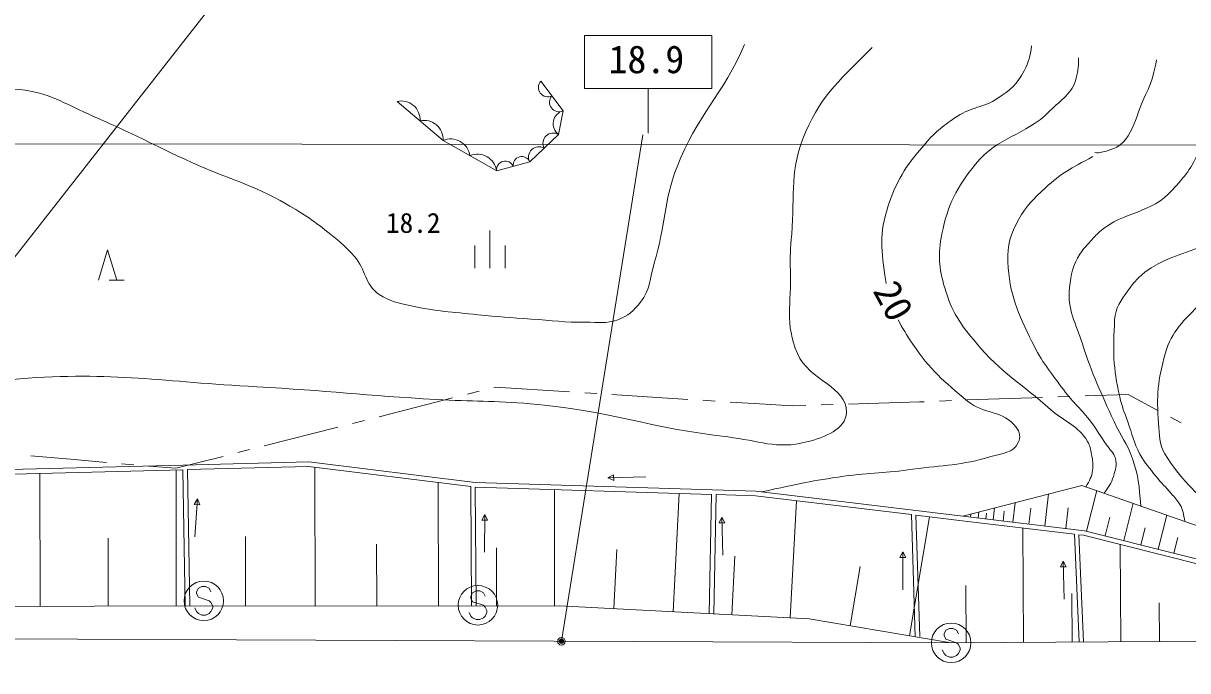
# Model space of a CAD drawing. Units: millimetres, scale not verified. Extents: x 40000 to 680000, y 20000 to 380000.
# Drawn here: x 94558 to 171258, y 299911 to 342567 of the extents above; entities that cross this region are included whole.
import ezdxf
from ezdxf.enums import TextEntityAlignment as Align

# ---------------------------------------------------------------- set-up
doc = ezdxf.new("R2010")
doc.units = ezdxf.units.MM
doc.header["$LTSCALE"] = 1000
doc.header["$PDMODE"] = 32
doc.header["$PDSIZE"] = 500
for name, color, linetype, lineweight in [('M-BGD', 7, 'Continuous', 13), ('M-BMK-ROW', 30, 'Continuous', 13), ('M-STR-HTXT', 7, 'Continuous', 13), ('M-STR-STRC', 7, 'Continuous', 13)]:
    doc.layers.add(name, color=color, linetype=linetype, lineweight=lineweight)
doc.styles.add('ＭＳ ゴシック', font='')
doc.styles.get('ＭＳ ゴシック').set_extended_font_data('MS Gothic')

msp = doc.modelspace()

# ---------------------------------------------------------------- linework, layer by layer
at = {"layer": 'M-BGD'}
for p, q in [((125291, 328925), (125291, 326425)), ((99513, 325650), (100113, 327650)), ((100113, 327650), (100713, 325650)), ((124291, 327925), (124291, 326425)), ((126291, 327925), (126291, 326425)), ((100213, 325650), (101213, 325650)), ((104630, 304173), (104623, 313142)), ((105225, 304173), (105067, 313154)), ((105525, 304178), (105367, 313162)), ((113774, 304179), (113767, 313323)), ((95660, 304166), (95654, 312913)), ((121900, 304186), (121894, 312312)), ((133069, 312629), (133439, 312826)), ((135568, 312693), (133069, 312629)), ((133449, 312451), (133069, 312629)), ((133439, 312826), (133449, 312451)), ((124080, 304187), (124029, 312046)), ((139891, 311527), (124329, 312012)), ((124380, 304189), (124329, 312012)), ((129558, 304191), (129552, 311849)), ((137356, 303795), (137770, 311593)), ((139739, 303669), (139891, 311527)), ((140039, 303663), (140191, 311521)), ((161847, 309444), (162099, 311556)), ((164590, 309098), (165265, 311781)), ((105813, 310873), (106027, 311234)), ((106188, 310847), (105813, 310873)), ((105852, 308740), (106027, 311234)), ((106027, 311234), (106188, 310847)), ((145082, 303385), (145492, 311110)), ((159735, 309696), (159888, 310982)), ((163220, 309280), (163384, 310653)), ((167050, 308480), (167669, 310940)), ((124759, 309839), (124950, 310212)), ((124927, 307713), (124950, 310212)), ((124950, 310212), (125134, 309836)), ((140399, 309649), (140575, 310030)), ((140647, 307531), (140575, 310030)), ((140575, 310030), (140773, 309660)), ((152941, 302207), (154258, 310050)), ((153306, 302145), (153057, 310196)), ((153606, 302155), (153359, 310159)), ((156959, 310027), (156983, 310224)), ((157456, 309968), (157503, 310362)), ((157952, 309908), (157999, 310300)), ((158449, 309849), (158542, 310632)), ((159092, 309773), (159168, 310416)), ((160791, 309570), (160917, 310626)), ((165820, 308789), (166129, 310019)), ((169306, 307912), (169873, 310168)), ((125134, 309836), (124759, 309839)), ((140773, 309660), (140399, 309649)), ((160439, 301779), (160388, 309316)), ((168178, 308196), (168462, 309324)), ((100145, 304169), (100142, 308654)), ((109202, 304176), (109198, 308748)), ((164098, 301804), (163791, 308910)), ((164397, 301817), (164093, 308874)), ((170340, 307652), (170600, 308686)), ((117837, 304183), (117834, 308246)), ((125729, 304189), (125726, 308017)), ((133457, 304002), (133664, 307901)), ((152305, 307362), (152494, 307737)), ((152487, 305237), (152494, 307737)), ((152494, 307737), (152680, 307361)), ((166849, 301822), (166806, 308232)), ((141219, 303590), (141424, 307453)), ((152680, 307361), (152305, 307362)), ((162873, 306749), (163052, 307128)), ((163112, 304629), (163052, 307128)), ((163052, 307128), (163248, 306758)), ((149019, 302865), (149678, 306787)), ((163248, 306758), (162873, 306749)), ((156671, 301754), (156645, 305522)), ((163644, 301801), (163622, 305005)), ((169395, 301839), (169378, 304385)), ((68591, 302114), (155676, 301747))]:
    msp.add_line(p, q, dxfattribs=at)
for points in [[(128643, 338759), (130116, 336798), (129812, 335238), (127919, 333431), (125742, 332837), (122205, 334848), (119176, 337416)], [(105067, 313154), (90469, 312780), (76857, 312568)], [(202718, 301265), (191608, 302902), (182578, 304574), (164452, 309133), (156447, 310088), (142814, 311736), (124315, 312312), (113366, 313675), (105059, 313454), (91004, 313094)], [(124029, 312046), (113352, 313375), (105367, 313162)], [(153057, 310196), (142792, 311437), (140191, 311518)], [(156447, 310088), (164285, 312124), (181122, 306231), (182578, 304574)], [(163791, 308910), (156411, 309790), (153359, 310159)], [(202675, 300969), (191559, 302606), (182514, 304281), (164397, 308837), (164093, 308874)], [(68594, 304145), (129881, 304192), (146315, 303320), (155676, 301747), (172917, 301863), (197477, 299911)]]:
    msp.add_lwpolyline(points, dxfattribs=at)
for centre, radius, start, end in [((129112, 338344), 626, 138.52231, 295.30737), ((129848, 337364), 626, 138.52231, 295.30737), ((119458, 336213), 1235, 356.2361, 103.18238), ((130338, 335945), 881, 104.60036, 233.32776), ((120972, 334929), 1235, 356.2361, 103.18238), ((129462, 334658), 678, 58.91468, 208.45303), ((122701, 333663), 1285, 8.02061, 112.7196), ((128515, 333754), 678, 58.91468, 208.45303), ((124469, 332657), 1285, 8.02061, 112.7196), ((127393, 333216), 568, 22.17126, 188.34645), ((126304, 332919), 568, 22.17126, 188.34645)]:
    msp.add_arc(centre, radius, start, end, dxfattribs=at)
for points, knots in [([(142067, 341178), (140666, 337868), (138906, 336477), (137622, 333119), (136712, 330736), (136865, 329204), (136121, 326764), (135812, 325749), (135882, 325031), (135220, 324202), (134757, 323621), (134412, 323297), (133716, 323037), (132942, 322748), (132434, 322877), (131608, 322870), (130199, 322857), (129412, 322983), (128006, 323078), (126635, 323170), (125866, 323227), (124498, 323369), (122779, 323547), (121798, 323576), (120111, 323955), (119257, 324147), (118733, 324228), (118001, 324707), (117026, 325345), (117149, 326336), (116374, 327206), (115822, 327827), (115462, 328131), (114816, 328653), (113739, 329523), (113092, 329965), (111893, 330655), (109586, 331983), (108078, 332297), (105656, 333399), (103094, 334565), (101716, 335343), (99132, 336456), (97425, 337191), (96524, 337865), (94689, 338155), (93672, 338315), (93063, 338173), (92062, 337928), (90916, 337648), (90255, 337474), (89218, 336913), (88301, 336416), (87693, 336208), (86998, 335430), (85362, 333598), (84915, 332205), (83793, 330020), (82961, 328399), (82723, 327379), (81849, 325781), (81090, 324391), (80928, 323376), (79762, 322305), (79200, 321788), (78933, 321560), (78193, 321140)], [0, 0, 0, 0, 1, 1, 1, 2, 2, 2, 3, 3, 3, 4, 4, 4, 5, 5, 5, 6, 6, 6, 7, 7, 7, 8, 8, 8, 9, 9, 9, 10, 10, 10, 11, 11, 11, 12, 12, 12, 13, 13, 13, 14, 14, 14, 15, 15, 15, 16, 16, 16, 17, 17, 17, 18, 18, 18, 19, 19, 19, 20, 20, 20, 21, 21, 21, 22, 22, 22, 22]), ([(150483, 340979), (148533, 339007), (147202, 337943), (146087, 335404), (145020, 332972), (145380, 331314), (145175, 328666), (145102, 327726), (145048, 327197), (145084, 326255), (145168, 324121), (144694, 322764), (145548, 320807), (146337, 318998), (148842, 318631), (148778, 316923), (148737, 315816), (147381, 315302), (146144, 314980), (144185, 314471), (142985, 315084), (140974, 315311), (135854, 315889), (133099, 317066), (127964, 317495), (125540, 317698), (124172, 317643), (121744, 317781), (117126, 318045), (114551, 318371), (109933, 318617), (103840, 318941), (100402, 319640), (94321, 319141), (90191, 318803), (88622, 318589), (83825, 317603)], [0, 0, 0, 0, 1, 1, 1, 2, 2, 2, 3, 3, 3, 4, 4, 4, 5, 5, 5, 6, 6, 6, 7, 7, 7, 8, 8, 8, 9, 9, 9, 10, 10, 10, 11, 11, 11, 12, 12, 12, 12]), ([(160971, 341085), (160882, 340417), (160797, 340028), (160489, 339428), (160040, 338556), (159554, 338173), (158740, 337626), (157800, 336994), (157036, 337071), (156094, 336444), (155186, 335839), (154676, 335463), (153965, 334635), (152818, 333301), (152199, 332453), (151612, 330794), (150983, 329013), (151021, 327835), (151305, 325968), (151333, 325782), (151364, 325605), (151396, 325433)], [0, 0, 0, 0, 1, 1, 1, 2, 2, 2, 3, 3, 3, 4, 4, 4, 5, 5, 5, 6, 6, 6, 7, 7, 7, 7]), ([(164065, 340282), (164074, 339875), (164044, 339447), (163921, 338973), (163648, 337916), (162950, 337560), (162178, 336790), (160514, 335130), (158759, 335119), (157283, 333290), (156031, 331738), (155463, 330645), (155070, 328690), (154796, 327329), (154866, 326474), (155250, 325140), (155705, 323563), (156278, 322748), (157335, 321493), (158985, 319536), (160303, 318820), (162222, 317127), (163170, 316291), (164014, 316089), (164665, 315007), (164843, 314711), (164852, 314499), (164923, 314161), (165007, 313760), (165051, 313520), (164994, 313115), (164930, 312662), (164802, 312463), (164547, 312032)], [0, 0, 0, 0, 1, 1, 1, 2, 2, 2, 3, 3, 3, 4, 4, 4, 5, 5, 5, 6, 6, 6, 7, 7, 7, 8, 8, 8, 9, 9, 9, 10, 10, 10, 11, 11, 11, 11]), ([(173117, 340057), (173012, 339730), (172908, 339375), (172801, 338981), (172302, 337133), (172672, 335935), (171986, 334148), (171553, 333018), (171051, 332490), (170249, 331584), (168823, 329973), (167111, 330238), (165470, 328847), (165256, 328666), (165156, 328542), (164970, 328332), (164642, 327963), (164422, 327780), (164162, 327361), (163686, 326592), (163571, 326050), (163472, 325151), (163311, 323672), (163872, 322856), (164325, 321439), (164982, 319385), (165512, 318288), (166408, 316327), (166853, 315352), (167273, 314880), (167623, 313868), (168026, 312705), (168051, 312171), (168169, 310764)], [0, 0, 0, 0, 1, 1, 1, 2, 2, 2, 3, 3, 3, 4, 4, 4, 5, 5, 5, 6, 6, 6, 7, 7, 7, 8, 8, 8, 9, 9, 9, 10, 10, 10, 11, 11, 11, 11]), ([(165137, 334044), (165486, 334015), (165686, 334090), (166023, 334184), (167704, 334654), (167721, 336341), (168504, 337901), (168907, 338703), (169085, 339437), (169196, 340154)], [0, 0, 0, 0, 1, 1, 1, 2, 2, 2, 3, 3, 3, 3]), ([(176390, 339976), (175876, 337711), (176426, 336090), (176181, 333577), (176089, 332628), (176199, 332043), (175837, 331161), (175503, 330345), (175090, 329991), (174469, 329365), (172154, 327030), (169113, 327689), (167305, 324943), (166854, 324257), (166494, 323845), (166446, 323027), (166331, 321046), (166333, 319891), (166777, 317957), (166928, 317300), (167082, 316951), (167309, 316316), (167608, 315480), (167687, 314970), (168109, 314189), (168446, 313564), (168732, 313272), (169170, 312713), (169533, 312249), (169793, 312036), (170172, 311585), (170404, 311310), (170570, 311178), (170746, 310863), (170967, 310469), (170986, 310248), (171064, 309751)], [0, 0, 0, 0, 1, 1, 1, 2, 2, 2, 3, 3, 3, 4, 4, 4, 5, 5, 5, 6, 6, 6, 7, 7, 7, 8, 8, 8, 9, 9, 9, 10, 10, 10, 11, 11, 11, 12, 12, 12, 12]), ([(179637, 339972), (179234, 339019), (178988, 338456), (178914, 337424), (178669, 334014), (179770, 332041), (179174, 328675), (179039, 327916), (178383, 327762), (177800, 327258), (175887, 325608), (173911, 325929), (172138, 324128), (171019, 322991), (170207, 322330), (169779, 320794), (169296, 319065), (169180, 318007), (169341, 316220), (169412, 315417), (169337, 314888), (169752, 314196), (170787, 312471), (171819, 311826), (172984, 310186), (173384, 309623), (173526, 309434), (173985, 308729)], [0, 0, 0, 0, 1, 1, 1, 2, 2, 2, 3, 3, 3, 4, 4, 4, 5, 5, 5, 6, 6, 6, 7, 7, 7, 8, 8, 8, 9, 9, 9, 9]), ([(165014, 333788), (163529, 332986), (162938, 332726), (161874, 331711), (161112, 330984), (160628, 330582), (160129, 329654), (159595, 328659), (159360, 327981), (159411, 326853), (159509, 324691), (160072, 323497), (161014, 321549), (161654, 320225), (162225, 319597), (163091, 318409), (163734, 317527), (164250, 317157), (164899, 316279), (165314, 315719), (165513, 315381), (165901, 314800), (166134, 314451), (166376, 314307), (166492, 313904), (166621, 313456), (166506, 313162), (166369, 312716), (166224, 312243), (166076, 312052), (165748, 311612)], [0, 0, 0, 0, 1, 1, 1, 2, 2, 2, 3, 3, 3, 4, 4, 4, 5, 5, 5, 6, 6, 6, 7, 7, 7, 8, 8, 8, 9, 9, 9, 10, 10, 10, 10]), ([(152191, 323022), (152445, 322517), (152758, 322008), (153150, 321429), (154290, 319746), (155185, 318966), (156759, 317678), (157858, 316779), (159110, 317090), (159957, 315951), (160195, 315630), (160275, 315296), (160099, 314938), (159750, 314229), (159052, 314251), (158296, 314021), (156347, 313427), (155165, 313467), (153148, 313183), (151384, 312935), (150376, 312965), (148611, 312720), (146477, 312423), (145750, 312250), (143192, 311691)], [0, 0, 0, 0, 1, 1, 1, 2, 2, 2, 3, 3, 3, 4, 4, 4, 5, 5, 5, 6, 6, 6, 7, 7, 7, 8, 8, 8, 8])]:
    msp.add_open_spline(points, degree=3, knots=knots, dxfattribs=at)
at = {"layer": 'M-BMK-ROW'}
for p, q in [((123810, 318126), (124585, 318323)), ((125554, 318569), (125636, 318590)), ((125636, 318590), (130542, 318281)), ((117995, 316647), (122840, 317879)), ((131540, 318218), (132338, 318168)), ((133336, 318105), (138326, 317790)), ((139324, 317727), (140123, 317677)), ((141121, 317614), (142692, 317515)), ((148912, 317478), (153599, 317619)), ((153599, 317619), (153909, 317633)), ((154908, 317681), (155707, 317719)), ((156706, 317759), (161704, 317921)), ((162703, 317954), (163503, 317980)), ((164502, 318012), (167334, 318104)), ((167334, 318104), (169245, 317084)), ((142692, 317515), (145195, 317366)), ((145195, 317366), (146113, 317394)), ((147112, 317424), (147912, 317448)), ((116250, 316204), (117025, 316401)), ((170127, 316613), (170833, 316236)), ((110435, 314725), (115281, 315957)), ((108691, 314282), (109466, 314479)), ((95056, 314070), (97666, 313839)), ((97666, 313839), (100037, 313636)), ((104616, 313246), (107721, 314035)), ((101033, 313551), (101830, 313483)), ((102827, 313398), (104616, 313246))]:
    msp.add_line(p, q, dxfattribs=at)
at = {"layer": 'M-STR-HTXT'}
msp.add_line((68601, 334651), (569004, 334129), dxfattribs=at)
at = {"layer": 'M-STR-STRC'}
for p, q in [((76407, 304707), (116141, 355460)), ((131521, 341766), (139921, 341766)), ((131521, 338266), (131521, 341766)), ((139921, 341766), (139921, 338266)), ((139921, 338266), (131521, 338266)), ((135721, 338266), (135721, 335334)), ((130008, 301855), (135376, 335219)), ((106092, 305344), (105974, 305107)), ((106329, 305462), (106092, 305344)), ((106565, 305462), (106329, 305462)), ((106802, 305344), (106565, 305462)), ((106920, 305107), (106802, 305344)), ((105974, 305107), (105974, 304989)), ((105974, 304989), (106092, 304753)), ((106092, 304753), (106802, 304516)), ((106802, 304516), (106920, 304398)), ((124154, 305050), (124036, 304814)), ((124036, 304814), (124036, 304695)), ((124036, 304695), (124154, 304459)), ((124390, 305168), (124154, 305050)), ((124627, 305168), (124390, 305168)), ((124863, 305050), (124627, 305168)), ((124981, 304814), (124863, 305050)), ((105974, 303807), (105856, 304044)), ((106092, 303689), (105974, 303807)), ((106920, 303807), (106802, 303689)), ((106920, 304398), (107038, 304162)), ((107038, 304044), (106920, 303807)), ((107038, 304162), (107038, 304044)), ((124036, 303514), (123917, 303750)), ((124154, 304459), (124863, 304223)), ((124863, 304223), (124981, 304105)), ((124981, 304105), (125099, 303868)), ((125099, 303750), (124981, 303514)), ((125099, 303868), (125099, 303750)), ((106329, 303571), (106092, 303689)), ((106565, 303571), (106329, 303571)), ((106802, 303689), (106565, 303571)), ((124154, 303395), (124036, 303514)), ((124390, 303277), (124154, 303395)), ((124627, 303277), (124390, 303277)), ((124863, 303395), (124627, 303277)), ((124981, 303514), (124863, 303395)), ((155324, 302576), (155206, 302339)), ((155206, 302339), (155206, 302221)), ((155206, 302221), (155324, 301985)), ((155560, 302694), (155324, 302576)), ((155796, 302694), (155560, 302694)), ((156033, 302576), (155796, 302694)), ((156151, 302339), (156033, 302576)), ((155324, 301985), (156033, 301749)), ((156033, 301749), (156151, 301630)), ((156151, 301630), (156269, 301394)), ((155206, 301039), (155087, 301276)), ((155324, 300921), (155206, 301039)), ((155560, 300803), (155324, 300921)), ((155796, 300803), (155560, 300803)), ((156033, 300921), (155796, 300803)), ((156151, 301039), (156033, 300921)), ((156269, 301276), (156151, 301039)), ((156269, 301394), (156269, 301276))]:
    msp.add_line(p, q, dxfattribs=at)
for centre, radius in [((106447, 304516), 1300), ((124508, 304223), 1300), ((155678, 301749), 1300), ((130008, 301855), 150), ((130008, 301855), 120), ((130008, 301855), 90), ((130008, 301855), 60), ((130008, 301855), 30)]:
    msp.add_circle(centre, radius, dxfattribs=at)
msp.add_point((130008, 301855), dxfattribs=at)

# ---------------------------------------------------------------- texts
at = {"layer": 'M-BGD', "style": 'ＭＳ ゴシック'}
msp.add_text('18.2', height=1320, dxfattribs=at).set_placement((118448, 328362), align=Align.BOTTOM_LEFT)
msp.add_text('20', height=1833, rotation=298.382, dxfattribs=at).set_placement((150001, 324680), align=Align.BOTTOM_LEFT)
at = {"layer": 'M-STR-STRC', "style": 'ＭＳ ゴシック'}
msp.add_text('18.9', height=1833, dxfattribs=at).set_placement((133108, 338729), align=Align.BOTTOM_LEFT)

doc.saveas('drawing.dxf')
